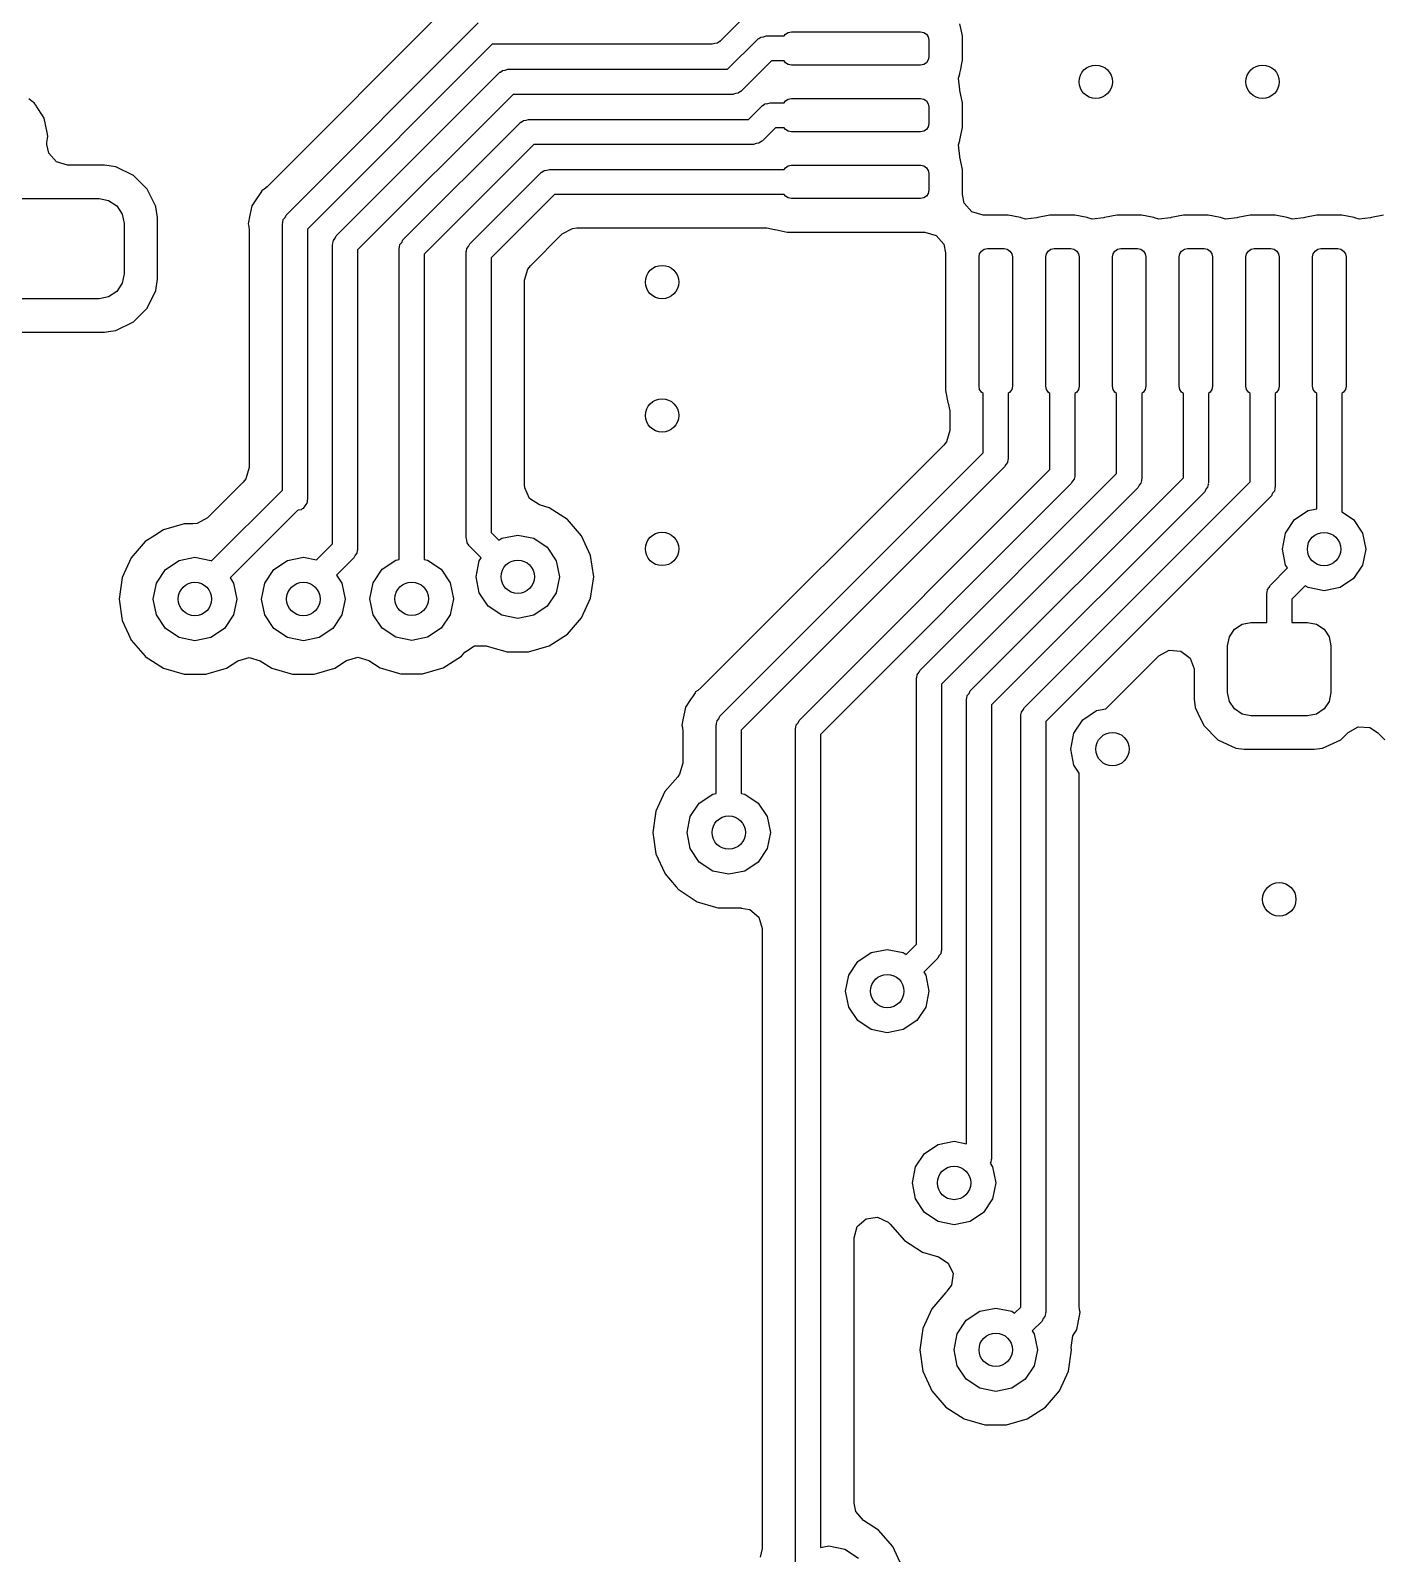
# Model space of a CAD drawing. Extents: x 0.4 to 10.6, y -8.1 to -0.4.
# Drawn here: x 6.0872 to 6.4051, y -2.6308 to -2.2713 of the extents above; entities that cross this region are included whole.
import ezdxf

# ---------------------------------------------------------------- set-up
doc = ezdxf.new("R2010")
doc.units = 0
doc.header["$MEASUREMENT"] = 0
doc.layers.add('BLACK', color=7, linetype='CONTINUOUS')

msp = doc.modelspace()

# ---------------------------------------------------------------- linework, layer by layer
at = {"layer": 'BLACK', "linetype": 'CONTINUOUS'}
for p, q in [((6.26107, -2.2628), (6.25012, -2.27374)), ((6.18617, -2.26508), (6.14303, -2.30822)), ((6.14752, -2.3149), (6.19285, -2.26957)), ((6.30711, -2.27265), (6.30653, -2.26977)), ((6.19616, -2.27461), (6.15256, -2.31821)), ((6.24803, -2.27461), (6.19616, -2.27461)), ((6.24864, -2.27439), (6.24803, -2.27461)), ((6.24928, -2.27433), (6.24864, -2.27439)), ((6.24981, -2.27396), (6.24928, -2.27433)), ((6.24993, -2.27392), (6.24981, -2.27396)), ((6.24997, -2.27385), (6.24993, -2.27392)), ((6.25012, -2.27374), (6.24997, -2.27385)), ((6.2517, -2.28051), (6.25871, -2.2735)), ((6.25871, -2.2735), (6.25886, -2.2734)), ((6.25886, -2.2734), (6.2589, -2.27333)), ((6.2589, -2.27333), (6.25902, -2.27328)), ((6.25902, -2.27328), (6.25955, -2.27291)), ((6.25955, -2.27291), (6.26019, -2.27286)), ((6.26019, -2.27286), (6.2608, -2.27264)), ((6.2608, -2.27264), (6.26507, -2.27264)), ((6.26507, -2.27264), (6.26534, -2.27223)), ((6.26534, -2.27223), (6.26598, -2.2718)), ((6.26598, -2.2718), (6.26673, -2.27165)), ((6.26673, -2.27165), (6.29724, -2.27165)), ((6.29724, -2.27165), (6.298, -2.2718)), ((6.298, -2.2718), (6.29864, -2.27223)), ((6.29864, -2.27223), (6.29906, -2.27287)), ((6.29906, -2.27287), (6.29921, -2.27362)), ((6.29921, -2.27362), (6.29921, -2.27756)), ((6.30711, -2.27853), (6.30711, -2.27265)), ((6.30711, -2.27265), (6.30711, -2.27265)), ((6.30711, -2.27265), (6.30711, -2.27265)), ((6.26202, -2.27854), (6.25501, -2.28555)), ((6.26507, -2.27854), (6.26202, -2.27854)), ((6.26534, -2.27895), (6.26507, -2.27854)), ((6.29906, -2.27831), (6.29864, -2.27895)), ((6.29921, -2.27756), (6.29906, -2.27831)), ((6.30708, -2.27867), (6.30711, -2.27853)), ((6.15933, -2.31979), (6.19774, -2.28138)), ((6.19774, -2.28138), (6.19789, -2.28127)), ((6.19789, -2.28127), (6.19793, -2.2812)), ((6.19793, -2.2812), (6.19806, -2.28116)), ((6.19806, -2.28116), (6.19858, -2.28079)), ((6.19858, -2.28079), (6.19923, -2.28073)), ((6.19923, -2.28073), (6.19983, -2.28051)), ((6.19983, -2.28051), (6.2517, -2.28051)), ((6.26598, -2.27938), (6.26534, -2.27895)), ((6.26673, -2.27953), (6.26598, -2.27938)), ((6.29724, -2.27953), (6.26673, -2.27953)), ((6.298, -2.27938), (6.29724, -2.27953)), ((6.29864, -2.27895), (6.298, -2.27938)), ((6.30616, -2.2826), (6.30646, -2.2816)), ((6.30646, -2.2816), (6.30653, -2.28141)), ((6.30653, -2.28141), (6.30672, -2.28048)), ((6.30653, -2.28141), (6.30653, -2.28141)), ((6.30672, -2.28048), (6.30708, -2.27867)), ((6.2547, -2.28577), (6.25417, -2.28614)), ((6.25482, -2.28573), (6.2547, -2.28577)), ((6.25486, -2.28566), (6.25482, -2.28573)), ((6.25501, -2.28555), (6.25486, -2.28566)), ((6.30646, -2.28533), (6.30616, -2.2826)), ((6.30653, -2.28552), (6.30646, -2.28533)), ((6.30711, -2.2884), (6.30653, -2.28552)), ((6.30653, -2.28552), (6.30653, -2.28552)), ((6.30653, -2.28552), (6.30653, -2.28552)), ((6.30653, -2.28552), (6.30653, -2.28552)), ((6.08753, -2.2881), (6.08679, -2.28749)), ((6.08804, -2.28844), (6.08753, -2.2881)), ((6.08857, -2.28924), (6.08804, -2.28844)), ((6.08804, -2.28844), (6.08804, -2.28844)), ((6.08804, -2.28844), (6.08804, -2.28844)), ((6.08867, -2.28939), (6.08857, -2.28924)), ((6.08857, -2.28924), (6.08857, -2.28924)), ((6.09004, -2.29145), (6.08867, -2.28939)), ((6.20106, -2.28642), (6.16437, -2.3231)), ((6.25292, -2.28642), (6.20106, -2.28642)), ((6.25353, -2.2862), (6.25292, -2.28642)), ((6.25417, -2.28614), (6.25353, -2.2862)), ((6.25659, -2.29232), (6.25967, -2.28925)), ((6.25967, -2.28925), (6.25982, -2.28915)), ((6.25982, -2.28915), (6.25986, -2.28908)), ((6.25986, -2.28908), (6.25998, -2.28903)), ((6.25998, -2.28903), (6.26051, -2.28866)), ((6.26051, -2.28866), (6.26115, -2.28861)), ((6.26115, -2.28861), (6.26175, -2.28839)), ((6.26175, -2.28839), (6.26507, -2.28839)), ((6.26507, -2.28839), (6.26534, -2.28798)), ((6.26534, -2.28798), (6.26598, -2.28755)), ((6.26598, -2.28755), (6.26673, -2.2874)), ((6.26673, -2.2874), (6.29724, -2.2874)), ((6.29724, -2.2874), (6.298, -2.28755)), ((6.298, -2.28755), (6.29864, -2.28798)), ((6.29864, -2.28798), (6.29906, -2.28862)), ((6.29906, -2.28862), (6.29921, -2.28937)), ((6.29921, -2.28937), (6.29921, -2.29331)), ((6.30711, -2.29428), (6.30711, -2.2884)), ((6.30711, -2.2884), (6.30711, -2.2884)), ((6.09043, -2.29203), (6.09004, -2.29145)), ((6.09111, -2.29543), (6.09043, -2.29203)), ((6.09043, -2.29203), (6.09043, -2.29203)), ((6.09043, -2.29203), (6.09043, -2.29203)), ((6.20279, -2.29308), (6.20283, -2.29301)), ((6.20283, -2.29301), (6.20295, -2.29297)), ((6.20295, -2.29297), (6.20348, -2.2926)), ((6.20348, -2.2926), (6.20412, -2.29254)), ((6.20412, -2.29254), (6.20472, -2.29232)), ((6.20472, -2.29232), (6.25659, -2.29232)), ((6.09128, -2.29626), (6.09111, -2.29543)), ((6.09111, -2.29543), (6.09111, -2.29543)), ((6.09116, -2.29686), (6.09128, -2.29626)), ((6.09128, -2.29626), (6.09128, -2.29626)), ((6.17504, -2.32079), (6.20264, -2.29319)), ((6.20264, -2.29319), (6.20279, -2.29308)), ((6.26298, -2.29429), (6.2599, -2.29736)), ((6.26507, -2.29429), (6.26298, -2.29429)), ((6.26534, -2.2947), (6.26507, -2.29429)), ((6.26598, -2.29513), (6.26534, -2.2947)), ((6.26673, -2.29528), (6.26598, -2.29513)), ((6.29724, -2.29528), (6.26673, -2.29528)), ((6.298, -2.29513), (6.29724, -2.29528)), ((6.29864, -2.2947), (6.298, -2.29513)), ((6.29906, -2.29406), (6.29864, -2.2947)), ((6.29921, -2.29331), (6.29906, -2.29406)), ((6.30653, -2.29716), (6.30711, -2.29428)), ((6.30711, -2.29428), (6.30711, -2.29428)), ((6.09106, -2.29781), (6.09116, -2.29686)), ((6.09106, -2.29825), (6.09106, -2.29781)), ((6.0915, -2.30028), (6.09106, -2.29825)), ((6.20595, -2.29823), (6.18008, -2.3241)), ((6.25782, -2.29823), (6.20595, -2.29823)), ((6.25842, -2.29801), (6.25782, -2.29823)), ((6.25906, -2.29795), (6.25842, -2.29801)), ((6.25959, -2.29758), (6.25906, -2.29795)), ((6.25971, -2.29754), (6.25959, -2.29758)), ((6.25975, -2.29747), (6.25971, -2.29754)), ((6.2599, -2.29736), (6.25975, -2.29747)), ((6.30616, -2.29835), (6.30646, -2.29734)), ((6.30646, -2.30108), (6.30616, -2.29835)), ((6.30646, -2.29734), (6.30653, -2.29716)), ((6.09331, -2.30235), (6.0915, -2.30028)), ((6.09594, -2.30313), (6.09331, -2.30235)), ((6.10466, -2.30313), (6.09594, -2.30313)), ((6.10734, -2.30352), (6.10466, -2.30313)), ((6.10466, -2.30313), (6.10466, -2.30313)), ((6.11148, -2.30554), (6.10734, -2.30352)), ((6.26507, -2.30413), (6.26534, -2.30373)), ((6.26534, -2.30373), (6.26598, -2.3033)), ((6.26598, -2.3033), (6.26673, -2.30315)), ((6.26673, -2.30315), (6.29724, -2.30315)), ((6.29724, -2.30315), (6.298, -2.3033)), ((6.298, -2.3033), (6.29864, -2.30373)), ((6.29864, -2.30373), (6.29906, -2.30436)), ((6.30653, -2.30127), (6.30646, -2.30108)), ((6.30711, -2.30415), (6.30653, -2.30127)), ((6.11473, -2.3088), (6.11148, -2.30554)), ((6.19083, -2.3217), (6.20753, -2.305)), ((6.20753, -2.305), (6.20768, -2.30489)), ((6.20768, -2.30489), (6.20772, -2.30482)), ((6.20772, -2.30482), (6.20784, -2.30478)), ((6.20784, -2.30478), (6.20837, -2.30441)), ((6.20837, -2.30441), (6.20901, -2.30435)), ((6.20901, -2.30435), (6.20962, -2.30413)), ((6.20962, -2.30413), (6.26507, -2.30413)), ((6.29906, -2.30436), (6.29921, -2.30512)), ((6.29921, -2.30512), (6.29921, -2.30906)), ((6.30711, -2.31006), (6.30711, -2.30415)), ((6.30711, -2.30415), (6.30711, -2.30415)), ((6.11667, -2.31276), (6.11473, -2.3088)), ((6.11473, -2.3088), (6.11473, -2.3088)), ((6.11473, -2.3088), (6.11473, -2.3088)), ((6.14068, -2.31082), (6.13939, -2.31275)), ((6.14118, -2.31007), (6.14068, -2.31082)), ((6.14121, -2.31003), (6.14118, -2.31007)), ((6.14151, -2.30958), (6.14121, -2.31003)), ((6.14179, -2.30917), (6.14151, -2.30958)), ((6.14229, -2.30883), (6.14179, -2.30917)), ((6.14303, -2.30822), (6.14229, -2.30883)), ((6.21084, -2.31004), (6.19587, -2.32501)), ((6.26507, -2.31004), (6.21084, -2.31004)), ((6.26534, -2.31045), (6.26507, -2.31004)), ((6.26598, -2.31087), (6.26534, -2.31045)), ((6.26673, -2.31102), (6.26598, -2.31087)), ((6.298, -2.31087), (6.29724, -2.31102)), ((6.29864, -2.31045), (6.298, -2.31087)), ((6.29906, -2.30981), (6.29864, -2.31045)), ((6.29921, -2.30906), (6.29906, -2.30981)), ((6.30755, -2.31209), (6.30711, -2.31006)), ((6.08317, -2.31102), (6.10335, -2.31102)), ((6.10335, -2.31102), (6.10561, -2.31147)), ((6.10561, -2.31147), (6.10752, -2.31275)), ((6.10752, -2.31275), (6.1088, -2.31467)), ((6.11675, -2.31294), (6.11667, -2.31276)), ((6.11713, -2.31551), (6.11675, -2.31294)), ((6.13939, -2.31276), (6.13896, -2.31491)), ((6.13939, -2.31275), (6.13939, -2.31276)), ((6.29724, -2.31102), (6.26673, -2.31102)), ((6.30935, -2.31417), (6.30755, -2.31209)), ((6.31199, -2.31494), (6.30935, -2.31417)), ((6.1088, -2.31467), (6.10925, -2.31693)), ((6.10925, -2.31693), (6.10925, -2.32874)), ((6.11715, -2.31562), (6.11713, -2.31551)), ((6.11715, -2.33005), (6.11715, -2.31562)), ((6.13896, -2.31491), (6.13855, -2.31699)), ((6.13855, -2.31699), (6.13855, -2.31699)), ((6.13855, -2.31699), (6.13867, -2.31758)), ((6.13867, -2.31758), (6.13876, -2.31854)), ((6.14665, -2.31699), (6.14669, -2.31681)), ((6.14665, -2.37979), (6.14665, -2.31699)), ((6.14666, -2.31673), (6.14672, -2.31661)), ((6.14669, -2.31681), (6.14666, -2.31673)), ((6.14672, -2.31661), (6.14683, -2.31598)), ((6.14683, -2.31598), (6.14725, -2.31548)), ((6.14725, -2.31548), (6.14752, -2.3149)), ((6.21268, -2.31936), (6.21509, -2.31804)), ((6.21509, -2.31804), (6.21613, -2.31793)), ((6.21613, -2.31793), (6.26092, -2.31793)), ((6.26092, -2.31793), (6.26279, -2.3183)), ((6.31202, -2.31494), (6.31199, -2.31494)), ((6.3179, -2.31494), (6.31202, -2.31494)), ((6.32078, -2.31551), (6.3179, -2.31494)), ((6.3179, -2.31494), (6.3179, -2.31494)), ((6.32097, -2.31559), (6.32078, -2.31551)), ((6.32197, -2.31589), (6.32097, -2.31559)), ((6.3247, -2.31559), (6.32197, -2.31589)), ((6.32489, -2.31551), (6.3247, -2.31559)), ((6.32777, -2.31494), (6.32489, -2.31551)), ((6.33365, -2.31494), (6.32777, -2.31494)), ((6.32777, -2.31494), (6.32777, -2.31494)), ((6.33653, -2.31551), (6.33365, -2.31494)), ((6.33365, -2.31494), (6.33365, -2.31494)), ((6.33671, -2.31559), (6.33653, -2.31551)), ((6.33772, -2.31589), (6.33671, -2.31559)), ((6.34045, -2.31559), (6.33772, -2.31589)), ((6.34064, -2.31551), (6.34045, -2.31559)), ((6.34352, -2.31494), (6.34064, -2.31551)), ((6.3494, -2.31494), (6.34352, -2.31494)), ((6.34352, -2.31494), (6.34352, -2.31494)), ((6.35227, -2.31551), (6.3494, -2.31494)), ((6.3494, -2.31494), (6.3494, -2.31494)), ((6.35246, -2.31559), (6.35227, -2.31551)), ((6.35346, -2.31589), (6.35246, -2.31559)), ((6.3562, -2.31559), (6.35346, -2.31589)), ((6.35639, -2.31551), (6.3562, -2.31559)), ((6.35926, -2.31494), (6.35639, -2.31551)), ((6.36514, -2.31494), (6.35926, -2.31494)), ((6.35926, -2.31494), (6.35926, -2.31494)), ((6.36802, -2.31551), (6.36514, -2.31494)), ((6.36514, -2.31494), (6.36514, -2.31494)), ((6.36821, -2.31559), (6.36802, -2.31551)), ((6.36921, -2.31589), (6.36821, -2.31559)), ((6.37195, -2.31559), (6.36921, -2.31589)), ((6.37214, -2.31551), (6.37195, -2.31559)), ((6.37501, -2.31494), (6.37214, -2.31551)), ((6.38089, -2.31494), (6.37501, -2.31494)), ((6.37501, -2.31494), (6.37501, -2.31494)), ((6.38377, -2.31551), (6.38089, -2.31494)), ((6.38089, -2.31494), (6.38089, -2.31494)), ((6.38396, -2.31559), (6.38377, -2.31551)), ((6.38496, -2.31589), (6.38396, -2.31559)), ((6.38769, -2.31559), (6.38496, -2.31589)), ((6.38788, -2.31551), (6.38769, -2.31559)), ((6.39076, -2.31494), (6.38788, -2.31551)), ((6.39664, -2.31494), (6.39076, -2.31494)), ((6.39076, -2.31494), (6.39076, -2.31494)), ((6.39952, -2.31551), (6.39664, -2.31494)), ((6.39664, -2.31494), (6.39664, -2.31494)), ((6.39971, -2.31559), (6.39952, -2.31551)), ((6.40071, -2.31589), (6.39971, -2.31559)), ((6.40344, -2.31559), (6.40071, -2.31589)), ((6.40363, -2.31551), (6.40344, -2.31559)), ((6.40651, -2.31494), (6.40363, -2.31551)), ((6.13876, -2.31854), (6.13876, -2.3745)), ((6.15256, -2.31821), (6.15256, -2.38189)), ((6.15846, -2.32188), (6.1585, -2.3217)), ((6.15848, -2.32162), (6.15853, -2.3215)), ((6.1585, -2.3217), (6.15848, -2.32162)), ((6.15853, -2.3215), (6.15864, -2.32087)), ((6.15864, -2.32087), (6.15906, -2.32038)), ((6.15906, -2.32038), (6.15933, -2.31979)), ((6.17435, -2.32186), (6.17477, -2.32137)), ((6.17477, -2.32137), (6.17504, -2.32079)), ((6.19055, -2.32229), (6.19083, -2.3217)), ((6.20519, -2.32685), (6.21268, -2.31936)), ((6.26279, -2.3183), (6.26288, -2.31835)), ((6.26288, -2.31835), (6.26288, -2.31835)), ((6.26288, -2.31835), (6.2636, -2.31849)), ((6.2636, -2.31849), (6.26576, -2.31892)), ((6.26576, -2.31892), (6.29825, -2.31892)), ((6.29825, -2.31892), (6.30089, -2.31969)), ((6.30089, -2.31969), (6.30269, -2.32177)), ((6.30269, -2.32177), (6.30313, -2.3238)), ((6.15846, -2.39248), (6.15846, -2.32188)), ((6.16437, -2.3231), (6.16437, -2.3937)), ((6.17417, -2.32287), (6.17421, -2.32269)), ((6.17417, -2.39619), (6.17417, -2.32287)), ((6.17418, -2.32262), (6.17424, -2.3225)), ((6.17421, -2.32269), (6.17418, -2.32262)), ((6.17424, -2.3225), (6.17435, -2.32186)), ((6.18008, -2.3241), (6.18008, -2.39619)), ((6.18996, -2.32379), (6.18999, -2.32361)), ((6.18996, -2.39101), (6.18996, -2.32379)), ((6.18997, -2.32353), (6.19003, -2.32341)), ((6.18999, -2.32361), (6.18997, -2.32353)), ((6.19003, -2.32341), (6.19014, -2.32278)), ((6.19014, -2.32278), (6.19055, -2.32229)), ((6.19587, -2.32501), (6.19587, -2.38979)), ((6.30313, -2.3238), (6.30313, -2.35629)), ((6.31102, -2.3248), (6.31117, -2.32405)), ((6.31102, -2.35531), (6.31102, -2.3248)), ((6.31117, -2.32405), (6.3116, -2.32341)), ((6.3116, -2.32341), (6.31224, -2.32298)), ((6.31224, -2.32298), (6.31299, -2.32283)), ((6.31299, -2.32283), (6.31693, -2.32283)), ((6.31693, -2.32283), (6.31768, -2.32298)), ((6.31768, -2.32298), (6.31832, -2.32341)), ((6.31832, -2.32341), (6.31875, -2.32405)), ((6.31875, -2.32405), (6.3189, -2.3248)), ((6.3189, -2.3248), (6.3189, -2.35531)), ((6.32677, -2.3248), (6.32692, -2.32405)), ((6.32677, -2.35531), (6.32677, -2.3248)), ((6.32692, -2.32405), (6.32735, -2.32341)), ((6.32735, -2.32341), (6.32799, -2.32298)), ((6.32799, -2.32298), (6.32874, -2.32283)), ((6.32874, -2.32283), (6.33268, -2.32283)), ((6.33268, -2.32283), (6.33343, -2.32298)), ((6.33343, -2.32298), (6.33407, -2.32341)), ((6.33407, -2.32341), (6.3345, -2.32405)), ((6.3345, -2.32405), (6.33465, -2.3248)), ((6.33465, -2.3248), (6.33465, -2.35531)), ((6.34252, -2.3248), (6.34267, -2.32405)), ((6.34252, -2.35531), (6.34252, -2.3248)), ((6.34267, -2.32405), (6.3431, -2.32341)), ((6.3431, -2.32341), (6.34373, -2.32298)), ((6.34373, -2.32298), (6.34449, -2.32283)), ((6.34449, -2.32283), (6.34843, -2.32283)), ((6.34843, -2.32283), (6.34918, -2.32298)), ((6.34918, -2.32298), (6.34982, -2.32341)), ((6.34982, -2.32341), (6.35024, -2.32405)), ((6.35024, -2.32405), (6.35039, -2.3248)), ((6.35039, -2.3248), (6.35039, -2.35531)), ((6.35827, -2.3248), (6.35842, -2.32405)), ((6.35827, -2.35531), (6.35827, -2.3248)), ((6.35842, -2.32405), (6.35884, -2.32341)), ((6.35884, -2.32341), (6.35948, -2.32298)), ((6.35948, -2.32298), (6.36024, -2.32283)), ((6.36024, -2.32283), (6.36417, -2.32283)), ((6.36417, -2.32283), (6.36493, -2.32298)), ((6.36493, -2.32298), (6.36557, -2.32341)), ((6.36557, -2.32341), (6.36599, -2.32405)), ((6.36599, -2.32405), (6.36614, -2.3248)), ((6.36614, -2.3248), (6.36614, -2.35531)), ((6.37402, -2.3248), (6.37417, -2.32405)), ((6.37402, -2.35531), (6.37402, -2.3248)), ((6.37417, -2.32405), (6.37459, -2.32341)), ((6.37459, -2.32341), (6.37523, -2.32298)), ((6.37523, -2.32298), (6.37598, -2.32283)), ((6.37598, -2.32283), (6.37992, -2.32283)), ((6.37992, -2.32283), (6.38067, -2.32298)), ((6.38067, -2.32298), (6.38131, -2.32341)), ((6.38131, -2.32341), (6.38174, -2.32405)), ((6.38174, -2.32405), (6.38189, -2.3248)), ((6.38189, -2.3248), (6.38189, -2.35531)), ((6.38976, -2.3248), (6.38991, -2.32405)), ((6.38976, -2.35531), (6.38976, -2.3248)), ((6.38991, -2.32405), (6.39034, -2.32341)), ((6.39034, -2.32341), (6.39098, -2.32298)), ((6.39098, -2.32298), (6.39173, -2.32283)), ((6.39173, -2.32283), (6.39567, -2.32283)), ((6.39567, -2.32283), (6.39642, -2.32298)), ((6.39642, -2.32298), (6.39706, -2.32341)), ((6.39706, -2.32341), (6.39749, -2.32405)), ((6.39749, -2.32405), (6.39764, -2.3248)), ((6.39764, -2.3248), (6.39764, -2.35531)), ((6.10925, -2.32874), (6.1088, -2.331)), ((6.20376, -2.3303), (6.20453, -2.32767)), ((6.20453, -2.32767), (6.20519, -2.32685)), ((6.1088, -2.331), (6.10752, -2.33292)), ((6.11675, -2.33273), (6.11715, -2.33005)), ((6.20376, -2.37859), (6.20376, -2.3303)), ((6.10335, -2.33465), (6.05709, -2.33465)), ((6.10561, -2.3342), (6.10335, -2.33465)), ((6.10752, -2.33292), (6.10561, -2.3342)), ((6.11473, -2.33687), (6.11675, -2.33273)), ((6.11148, -2.34013), (6.11473, -2.33687)), ((6.05578, -2.34254), (6.10466, -2.34254)), ((6.10466, -2.34254), (6.10555, -2.34241)), ((6.10555, -2.34241), (6.10734, -2.34215)), ((6.10734, -2.34215), (6.11148, -2.34013)), ((6.30313, -2.35629), (6.3037, -2.35916)), ((6.31117, -2.35607), (6.31102, -2.35531)), ((6.3116, -2.35671), (6.31117, -2.35607)), ((6.31201, -2.35698), (6.3116, -2.35671)), ((6.31201, -2.37104), (6.31201, -2.35698)), ((6.31832, -2.35671), (6.31791, -2.35698)), ((6.31791, -2.35698), (6.31791, -2.37226)), ((6.31875, -2.35607), (6.31832, -2.35671)), ((6.3189, -2.35531), (6.31875, -2.35607)), ((6.32692, -2.35607), (6.32677, -2.35531)), ((6.32735, -2.35671), (6.32692, -2.35607)), ((6.32776, -2.35698), (6.32735, -2.35671)), ((6.32776, -2.37498), (6.32776, -2.35698)), ((6.33407, -2.35671), (6.33366, -2.35698)), ((6.33366, -2.35698), (6.33366, -2.3762)), ((6.3345, -2.35607), (6.33407, -2.35671)), ((6.33465, -2.35531), (6.3345, -2.35607)), ((6.34267, -2.35607), (6.34252, -2.35531)), ((6.3431, -2.35671), (6.34267, -2.35607)), ((6.3435, -2.35698), (6.3431, -2.35671)), ((6.3435, -2.37593), (6.3435, -2.35698)), ((6.34982, -2.35671), (6.34941, -2.35698)), ((6.34941, -2.35698), (6.34941, -2.37715)), ((6.35024, -2.35607), (6.34982, -2.35671)), ((6.35039, -2.35531), (6.35024, -2.35607)), ((6.35842, -2.35607), (6.35827, -2.35531)), ((6.35884, -2.35671), (6.35842, -2.35607)), ((6.35925, -2.35698), (6.35884, -2.35671)), ((6.35925, -2.37689), (6.35925, -2.35698)), ((6.36557, -2.35671), (6.36516, -2.35698)), ((6.36516, -2.35698), (6.36516, -2.37811)), ((6.36599, -2.35607), (6.36557, -2.35671)), ((6.36614, -2.35531), (6.36599, -2.35607)), ((6.37417, -2.35607), (6.37402, -2.35531)), ((6.37459, -2.35671), (6.37417, -2.35607)), ((6.375, -2.35698), (6.37459, -2.35671)), ((6.375, -2.37784), (6.375, -2.35698)), ((6.38131, -2.35671), (6.38091, -2.35698)), ((6.38091, -2.35698), (6.38091, -2.37906)), ((6.38174, -2.35607), (6.38131, -2.35671)), ((6.38189, -2.35531), (6.38174, -2.35607)), ((6.38991, -2.35607), (6.38976, -2.35531)), ((6.39034, -2.35671), (6.38991, -2.35607)), ((6.39075, -2.35698), (6.39034, -2.35671)), ((6.39075, -2.38423), (6.39075, -2.35698)), ((6.39706, -2.35671), (6.39665, -2.35698)), ((6.39665, -2.35698), (6.39665, -2.38493)), ((6.39749, -2.35607), (6.39706, -2.35671)), ((6.39764, -2.35531), (6.39749, -2.35607)), ((6.3037, -2.35916), (6.30374, -2.35926)), ((6.30374, -2.35926), (6.30411, -2.36113)), ((6.30411, -2.36113), (6.30411, -2.36575)), ((6.30334, -2.36839), (6.30268, -2.3692)), ((6.30411, -2.36575), (6.30334, -2.36839)), ((6.30268, -2.3692), (6.24539, -2.42649)), ((6.24988, -2.43317), (6.31201, -2.37104)), ((6.13876, -2.3745), (6.13798, -2.37714)), ((6.31705, -2.37435), (6.25492, -2.43648)), ((6.26858, -2.43415), (6.32776, -2.37498)), ((6.31732, -2.37377), (6.31705, -2.37435)), ((6.31774, -2.37327), (6.31732, -2.37377)), ((6.31785, -2.37264), (6.31774, -2.37327)), ((6.3179, -2.37252), (6.31785, -2.37264)), ((6.31791, -2.37226), (6.31788, -2.37244)), ((6.31788, -2.37244), (6.3179, -2.37252)), ((6.13733, -2.37795), (6.12894, -2.38635)), ((6.13798, -2.37714), (6.13733, -2.37795)), ((6.20381, -2.37928), (6.20376, -2.37859)), ((6.20495, -2.38179), (6.20381, -2.37928)), ((6.3328, -2.37829), (6.27362, -2.43746)), ((6.29712, -2.42231), (6.3435, -2.37593)), ((6.34854, -2.37924), (6.30217, -2.42562)), ((6.30894, -2.4272), (6.35925, -2.37689)), ((6.32173, -2.43111), (6.375, -2.37784)), ((6.33307, -2.3777), (6.3328, -2.37829)), ((6.33348, -2.37721), (6.33307, -2.3777)), ((6.3336, -2.37657), (6.33348, -2.37721)), ((6.33365, -2.37646), (6.3336, -2.37657)), ((6.33366, -2.3762), (6.33363, -2.37638)), ((6.33363, -2.37638), (6.33365, -2.37646)), ((6.34882, -2.37866), (6.34854, -2.37924)), ((6.34923, -2.37816), (6.34882, -2.37866)), ((6.34934, -2.37753), (6.34923, -2.37816)), ((6.3494, -2.37741), (6.34934, -2.37753)), ((6.34941, -2.37715), (6.34938, -2.37733)), ((6.34938, -2.37733), (6.3494, -2.37741)), ((6.36498, -2.37912), (6.36457, -2.37961)), ((6.36509, -2.37848), (6.36498, -2.37912)), ((6.36515, -2.37837), (6.36509, -2.37848)), ((6.36516, -2.37811), (6.36513, -2.37829)), ((6.36513, -2.37829), (6.36515, -2.37837)), ((6.38091, -2.37906), (6.38087, -2.37925)), ((6.38087, -2.37925), (6.38089, -2.37932)), ((6.12992, -2.39653), (6.14664, -2.3798)), ((6.14664, -2.3798), (6.14665, -2.37979)), ((6.15245, -2.38252), (6.15238, -2.3829)), ((6.15251, -2.3824), (6.15245, -2.38252)), ((6.15256, -2.38189), (6.15249, -2.38227)), ((6.15249, -2.38227), (6.15251, -2.3824)), ((6.20727, -2.38327), (6.20495, -2.38179)), ((6.36429, -2.3802), (6.31398, -2.43051)), ((6.38004, -2.38115), (6.32677, -2.43442)), ((6.36457, -2.37961), (6.36429, -2.3802)), ((6.38031, -2.38057), (6.38004, -2.38115)), ((6.38073, -2.38007), (6.38031, -2.38057)), ((6.38084, -2.37944), (6.38073, -2.38007)), ((6.38089, -2.37932), (6.38084, -2.37944)), ((6.12894, -2.38635), (6.12652, -2.38766)), ((6.15015, -2.38464), (6.13427, -2.40053)), ((6.15033, -2.38458), (6.15015, -2.38464)), ((6.15108, -2.38445), (6.15033, -2.38458)), ((6.15125, -2.38424), (6.15108, -2.38445)), ((6.1515, -2.38415), (6.15125, -2.38424)), ((6.15189, -2.38349), (6.1515, -2.38415)), ((6.15238, -2.3829), (6.15189, -2.38349)), ((6.20961, -2.38396), (6.20727, -2.38327)), ((6.2139, -2.38672), (6.20961, -2.38396)), ((6.20961, -2.38396), (6.20961, -2.38396)), ((6.20961, -2.38396), (6.20961, -2.38396)), ((6.38549, -2.38678), (6.38869, -2.38464)), ((6.38869, -2.38464), (6.39075, -2.38423)), ((6.39665, -2.38493), (6.39941, -2.38678)), ((6.11854, -2.38921), (6.11652, -2.39051)), ((6.12343, -2.38778), (6.11854, -2.38921)), ((6.11854, -2.38921), (6.11854, -2.38921)), ((6.11854, -2.38921), (6.11854, -2.38921)), ((6.12548, -2.38778), (6.12343, -2.38778)), ((6.12652, -2.38766), (6.12548, -2.38778)), ((6.19587, -2.38979), (6.19771, -2.39163)), ((6.21724, -2.39057), (6.2139, -2.38672)), ((6.38261, -2.39374), (6.38336, -2.38997)), ((6.38336, -2.38997), (6.38549, -2.38678)), ((6.39941, -2.38678), (6.40155, -2.38997)), ((6.40155, -2.38997), (6.4023, -2.39374)), ((6.11425, -2.39197), (6.11091, -2.39582)), ((6.11652, -2.39051), (6.11425, -2.39197)), ((6.15466, -2.39629), (6.15846, -2.39248)), ((6.19018, -2.39162), (6.18996, -2.39101)), ((6.19024, -2.39226), (6.19018, -2.39162)), ((6.19061, -2.39279), (6.19024, -2.39226)), ((6.19065, -2.39291), (6.19061, -2.39279)), ((6.19072, -2.39295), (6.19065, -2.39291)), ((6.19083, -2.3931), (6.19072, -2.39295)), ((6.19353, -2.39581), (6.19083, -2.3931)), ((6.19771, -2.39163), (6.1984, -2.39117)), ((6.1984, -2.39117), (6.20217, -2.39042)), ((6.20217, -2.39042), (6.20593, -2.39117)), ((6.20593, -2.39117), (6.20913, -2.3933)), ((6.20913, -2.3933), (6.21126, -2.39649)), ((6.21936, -2.39521), (6.21724, -2.39057)), ((6.11091, -2.39582), (6.10879, -2.40046)), ((6.11091, -2.39582), (6.11091, -2.39582)), ((6.11902, -2.39855), (6.12222, -2.39642)), ((6.12222, -2.39642), (6.12598, -2.39567)), ((6.12598, -2.39567), (6.12975, -2.39642)), ((6.12975, -2.39642), (6.12992, -2.39653)), ((6.1446, -2.39855), (6.14779, -2.39642)), ((6.14779, -2.39642), (6.15156, -2.39567)), ((6.15156, -2.39567), (6.15466, -2.39629)), ((6.16351, -2.39579), (6.15941, -2.39989)), ((6.16378, -2.3952), (6.16351, -2.39579)), ((6.16419, -2.39471), (6.16378, -2.3952)), ((6.1643, -2.39408), (6.16419, -2.39471)), ((6.16436, -2.39396), (6.1643, -2.39408)), ((6.16437, -2.3937), (6.16434, -2.39388)), ((6.16434, -2.39388), (6.16436, -2.39396)), ((6.17017, -2.39849), (6.17336, -2.39636)), ((6.17336, -2.39636), (6.17417, -2.39619)), ((6.18008, -2.39619), (6.18089, -2.39636)), ((6.18089, -2.39636), (6.18409, -2.39849)), ((6.19232, -2.40026), (6.19307, -2.39649)), ((6.19307, -2.39649), (6.19353, -2.39581)), ((6.21126, -2.39649), (6.21201, -2.40026)), ((6.22008, -2.40026), (6.21936, -2.39521)), ((6.38336, -2.3975), (6.38261, -2.39374)), ((6.4023, -2.39374), (6.40155, -2.3975)), ((6.10879, -2.40046), (6.10807, -2.40551)), ((6.11689, -2.40175), (6.11902, -2.39855)), ((6.13427, -2.40053), (6.13508, -2.40175)), ((6.14246, -2.40175), (6.1446, -2.39855)), ((6.15941, -2.39989), (6.16065, -2.40175)), ((6.16803, -2.40168), (6.17017, -2.39849)), ((6.18409, -2.39849), (6.18622, -2.40168)), ((6.19307, -2.40403), (6.19232, -2.40026)), ((6.21201, -2.40026), (6.21126, -2.40403)), ((6.21936, -2.40531), (6.22008, -2.40026)), ((6.3798, -2.40221), (6.38382, -2.39819)), ((6.38382, -2.39819), (6.38336, -2.3975)), ((6.39941, -2.4007), (6.39622, -2.40283)), ((6.40155, -2.3975), (6.39941, -2.4007)), ((6.11614, -2.40551), (6.11689, -2.40175)), ((6.13508, -2.40175), (6.13583, -2.40551)), ((6.14171, -2.40551), (6.14246, -2.40175)), ((6.16065, -2.40175), (6.1614, -2.40551)), ((6.16728, -2.40545), (6.16803, -2.40168)), ((6.18622, -2.40168), (6.18697, -2.40545)), ((6.19521, -2.40722), (6.19307, -2.40403)), ((6.21126, -2.40403), (6.20913, -2.40722)), ((6.37894, -2.4043), (6.37897, -2.40412)), ((6.37894, -2.41102), (6.37894, -2.4043)), ((6.37895, -2.40404), (6.379, -2.40393)), ((6.37897, -2.40412), (6.37895, -2.40404)), ((6.379, -2.40393), (6.37912, -2.40329)), ((6.37912, -2.40329), (6.37953, -2.4028)), ((6.37953, -2.4028), (6.3798, -2.40221)), ((6.388, -2.40237), (6.38484, -2.40552)), ((6.38869, -2.40283), (6.388, -2.40237)), ((6.39245, -2.40358), (6.38869, -2.40283)), ((6.39622, -2.40283), (6.39245, -2.40358)), ((6.10807, -2.40551), (6.10879, -2.41056)), ((6.11689, -2.40928), (6.11614, -2.40551)), ((6.13583, -2.40551), (6.13508, -2.40928)), ((6.14246, -2.40928), (6.14171, -2.40551)), ((6.1614, -2.40551), (6.16065, -2.40928)), ((6.16803, -2.40922), (6.16728, -2.40545)), ((6.18697, -2.40545), (6.18622, -2.40922)), ((6.1984, -2.40935), (6.19521, -2.40722)), ((6.20913, -2.40722), (6.20593, -2.40935)), ((6.21724, -2.40995), (6.21936, -2.40531)), ((6.38484, -2.40552), (6.38484, -2.41102)), ((6.10879, -2.41056), (6.11027, -2.4138)), ((6.11902, -2.41247), (6.11689, -2.40928)), ((6.13508, -2.40928), (6.13294, -2.41247)), ((6.1446, -2.41247), (6.14246, -2.40928)), ((6.16065, -2.40928), (6.15851, -2.41247)), ((6.17017, -2.41241), (6.16803, -2.40922)), ((6.18622, -2.40922), (6.18409, -2.41241)), ((6.20217, -2.4101), (6.1984, -2.40935)), ((6.20593, -2.40935), (6.20217, -2.4101)), ((6.2139, -2.4138), (6.21724, -2.40995)), ((6.3713, -2.41264), (6.37309, -2.41144)), ((6.37309, -2.41144), (6.3752, -2.41102)), ((6.3752, -2.41102), (6.37894, -2.41102)), ((6.38484, -2.41102), (6.38858, -2.41102)), ((6.38858, -2.41102), (6.39069, -2.41144)), ((6.39069, -2.41144), (6.39248, -2.41264)), ((6.11027, -2.4138), (6.11091, -2.4152)), ((6.11091, -2.4152), (6.11366, -2.41837)), ((6.12222, -2.41461), (6.11902, -2.41247)), ((6.12598, -2.41535), (6.12222, -2.41461)), ((6.12975, -2.41461), (6.12598, -2.41535)), ((6.13294, -2.41247), (6.12975, -2.41461)), ((6.14779, -2.41461), (6.1446, -2.41247)), ((6.15156, -2.41535), (6.14779, -2.41461)), ((6.15532, -2.41461), (6.15156, -2.41535)), ((6.15851, -2.41247), (6.15532, -2.41461)), ((6.17336, -2.41454), (6.17017, -2.41241)), ((6.17713, -2.41529), (6.17336, -2.41454)), ((6.18089, -2.41454), (6.17713, -2.41529)), ((6.18409, -2.41241), (6.18089, -2.41454)), ((6.20961, -2.41656), (6.2139, -2.4138)), ((6.36969, -2.41654), (6.3701, -2.41443)), ((6.3701, -2.41443), (6.3713, -2.41264)), ((6.39248, -2.41264), (6.39367, -2.41443)), ((6.39367, -2.41443), (6.39409, -2.41654)), ((6.11366, -2.41837), (6.1142, -2.41899)), ((6.18886, -2.41899), (6.18967, -2.41805)), ((6.18967, -2.41805), (6.19199, -2.41657)), ((6.19199, -2.41657), (6.19474, -2.41657)), ((6.19474, -2.41657), (6.19474, -2.41657)), ((6.19474, -2.41657), (6.19474, -2.41657)), ((6.19474, -2.41657), (6.19687, -2.41719)), ((6.19687, -2.41719), (6.19908, -2.41784)), ((6.19908, -2.41784), (6.19962, -2.418)), ((6.19962, -2.418), (6.19962, -2.418)), ((6.19962, -2.418), (6.19962, -2.418)), ((6.19962, -2.418), (6.20472, -2.418)), ((6.20472, -2.418), (6.20961, -2.41656)), ((6.20472, -2.418), (6.20472, -2.418)), ((6.35346, -2.4189), (6.35587, -2.41758)), ((6.35587, -2.41758), (6.35862, -2.41778)), ((6.35862, -2.41778), (6.36082, -2.41943)), ((6.36969, -2.42756), (6.36969, -2.41654)), ((6.39409, -2.41654), (6.39409, -2.42756)), ((6.1142, -2.41899), (6.11425, -2.41905)), ((6.11425, -2.41905), (6.11854, -2.42181)), ((6.11854, -2.42181), (6.12343, -2.42325)), ((6.12853, -2.42325), (6.13286, -2.42198)), ((6.13286, -2.42198), (6.13343, -2.42181)), ((6.13343, -2.42181), (6.13613, -2.42007)), ((6.13343, -2.42181), (6.13343, -2.42181)), ((6.13343, -2.42181), (6.13343, -2.42181)), ((6.13613, -2.42007), (6.13877, -2.4193)), ((6.13877, -2.4193), (6.14141, -2.42007)), ((6.14141, -2.42007), (6.14411, -2.42181)), ((6.14411, -2.42181), (6.149, -2.42325)), ((6.15411, -2.42325), (6.159, -2.42181)), ((6.159, -2.42181), (6.16175, -2.42004)), ((6.16175, -2.42004), (6.16439, -2.41927)), ((6.16439, -2.41927), (6.16703, -2.42004)), ((6.16703, -2.42004), (6.16968, -2.42175)), ((6.16968, -2.42175), (6.17426, -2.42309)), ((6.17968, -2.42319), (6.18457, -2.42175)), ((6.18457, -2.42175), (6.18886, -2.41899)), ((6.29685, -2.42289), (6.29712, -2.42231)), ((6.34094, -2.43142), (6.35346, -2.4189)), ((6.36082, -2.41943), (6.36178, -2.422)), ((6.36178, -2.422), (6.36179, -2.42235)), ((6.36179, -2.42235), (6.36179, -2.42913)), ((6.12343, -2.42325), (6.12343, -2.42325)), ((6.12343, -2.42325), (6.12343, -2.42325)), ((6.12343, -2.42325), (6.12343, -2.42325)), ((6.12343, -2.42325), (6.12853, -2.42325)), ((6.12853, -2.42325), (6.12853, -2.42325)), ((6.149, -2.42325), (6.14901, -2.42325)), ((6.14901, -2.42325), (6.14901, -2.42325)), ((6.14901, -2.42325), (6.14901, -2.42325)), ((6.14901, -2.42325), (6.15411, -2.42325)), ((6.15411, -2.42325), (6.15411, -2.42325)), ((6.17426, -2.42309), (6.17458, -2.42319)), ((6.17458, -2.42319), (6.17458, -2.42319)), ((6.17458, -2.42319), (6.17458, -2.42319)), ((6.17458, -2.42319), (6.17968, -2.42319)), ((6.17968, -2.42319), (6.17968, -2.42319)), ((6.29626, -2.4244), (6.29629, -2.42422)), ((6.29626, -2.48697), (6.29626, -2.4244)), ((6.29627, -2.42414), (6.29633, -2.42402)), ((6.29629, -2.42422), (6.29627, -2.42414)), ((6.29633, -2.42402), (6.29644, -2.42339)), ((6.29644, -2.42339), (6.29685, -2.42289)), ((6.30217, -2.42562), (6.30217, -2.48819)), ((6.24312, -2.42897), (6.24175, -2.43102)), ((6.24323, -2.42881), (6.24312, -2.42897)), ((6.24354, -2.42834), (6.24323, -2.42881)), ((6.24402, -2.42762), (6.24354, -2.42834)), ((6.24354, -2.42834), (6.24354, -2.42834)), ((6.24415, -2.42743), (6.24402, -2.42762)), ((6.24465, -2.4271), (6.24415, -2.42743)), ((6.24539, -2.42649), (6.24465, -2.4271)), ((6.30807, -2.42929), (6.3081, -2.42911)), ((6.30807, -2.53405), (6.30807, -2.42929)), ((6.30808, -2.42903), (6.30814, -2.42892)), ((6.3081, -2.42911), (6.30808, -2.42903)), ((6.30814, -2.42892), (6.30825, -2.42828)), ((6.30825, -2.42828), (6.30866, -2.42779)), ((6.30866, -2.42779), (6.30894, -2.4272)), ((6.36179, -2.42913), (6.36179, -2.42913)), ((6.36179, -2.42913), (6.36205, -2.43108)), ((6.3701, -2.42967), (6.36969, -2.42756)), ((6.39409, -2.42756), (6.39367, -2.42967)), ((6.24151, -2.43222), (6.24123, -2.43364)), ((6.24175, -2.43102), (6.24151, -2.43222)), ((6.24175, -2.43102), (6.24175, -2.43102)), ((6.24961, -2.43375), (6.24988, -2.43317)), ((6.31398, -2.43051), (6.31398, -2.53742)), ((6.32087, -2.4332), (6.3209, -2.43302)), ((6.32087, -2.5726), (6.32087, -2.4332)), ((6.32088, -2.43294), (6.32093, -2.43282)), ((6.3209, -2.43302), (6.32088, -2.43294)), ((6.32093, -2.43282), (6.32104, -2.43219)), ((6.32104, -2.43219), (6.32146, -2.43169)), ((6.32146, -2.43169), (6.32173, -2.43111)), ((6.33556, -2.43399), (6.33875, -2.43185)), ((6.33875, -2.43185), (6.34094, -2.43142)), ((6.36205, -2.43108), (6.36205, -2.43108)), ((6.36205, -2.43108), (6.36205, -2.43108)), ((6.36205, -2.43108), (6.36267, -2.43241)), ((6.36267, -2.43241), (6.36405, -2.43537)), ((6.3713, -2.43146), (6.3701, -2.42967)), ((6.37309, -2.43265), (6.3713, -2.43146)), ((6.3752, -2.43307), (6.37309, -2.43265)), ((6.38858, -2.43307), (6.3752, -2.43307)), ((6.39069, -2.43265), (6.38858, -2.43307)), ((6.39248, -2.43146), (6.39069, -2.43265)), ((6.39367, -2.42967), (6.39248, -2.43146)), ((6.24123, -2.43364), (6.24091, -2.43525)), ((6.24091, -2.43525), (6.24092, -2.43531)), ((6.24092, -2.43531), (6.24103, -2.43585)), ((6.24103, -2.43585), (6.24112, -2.4368)), ((6.24902, -2.43525), (6.24905, -2.43507)), ((6.24902, -2.45137), (6.24902, -2.43525)), ((6.24903, -2.435), (6.24908, -2.43488)), ((6.24905, -2.43507), (6.24903, -2.435)), ((6.24908, -2.43488), (6.24919, -2.43424)), ((6.24919, -2.43424), (6.24961, -2.43375)), ((6.25492, -2.43648), (6.25492, -2.45137)), ((6.26772, -2.43624), (6.26775, -2.43606)), ((6.26772, -2.63319), (6.26772, -2.43624)), ((6.26773, -2.43598), (6.26778, -2.43586)), ((6.26775, -2.43606), (6.26773, -2.43598)), ((6.26778, -2.43586), (6.26789, -2.43523)), ((6.26789, -2.43523), (6.26831, -2.43473)), ((6.26831, -2.43473), (6.26858, -2.43415)), ((6.32677, -2.43442), (6.32677, -2.57382)), ((6.33343, -2.43718), (6.33556, -2.43399)), ((6.36405, -2.43537), (6.36739, -2.43871)), ((6.39812, -2.43698), (6.40054, -2.43566)), ((6.40054, -2.43566), (6.40328, -2.43586)), ((6.40328, -2.43586), (6.40503, -2.43698)), ((6.24112, -2.4368), (6.24112, -2.44424)), ((6.27362, -2.43746), (6.27362, -2.62933)), ((6.33268, -2.44094), (6.33343, -2.43718)), ((6.36739, -2.43871), (6.37167, -2.44071)), ((6.39211, -2.44071), (6.39639, -2.43871)), ((6.39639, -2.43871), (6.39812, -2.43698)), ((6.40503, -2.43698), (6.40676, -2.43871)), ((6.33343, -2.44471), (6.33268, -2.44094)), ((6.37167, -2.44071), (6.37363, -2.44096)), ((6.37363, -2.44096), (6.39015, -2.44096)), ((6.39015, -2.44096), (6.39211, -2.44071)), ((6.23993, -2.44744), (6.23689, -2.45094)), ((6.24035, -2.44688), (6.23993, -2.44744)), ((6.24112, -2.44424), (6.24035, -2.44688)), ((6.33467, -2.44657), (6.33343, -2.44471)), ((6.33467, -2.57227), (6.33467, -2.44657)), ((6.23689, -2.45094), (6.23478, -2.45558)), ((6.23689, -2.45094), (6.23689, -2.45094)), ((6.24288, -2.45686), (6.24501, -2.45367)), ((6.24501, -2.45367), (6.2482, -2.45154)), ((6.2482, -2.45154), (6.24902, -2.45137)), ((6.25492, -2.45137), (6.25574, -2.45154)), ((6.25574, -2.45154), (6.25893, -2.45367)), ((6.25893, -2.45367), (6.26106, -2.45686)), ((6.23478, -2.45558), (6.23405, -2.46063)), ((6.24213, -2.46063), (6.24288, -2.45686)), ((6.26106, -2.45686), (6.26181, -2.46063)), ((6.23405, -2.46063), (6.23478, -2.46568)), ((6.24288, -2.4644), (6.24213, -2.46063)), ((6.26181, -2.46063), (6.26106, -2.4644)), ((6.24501, -2.46759), (6.24288, -2.4644)), ((6.26106, -2.4644), (6.25893, -2.46759)), ((6.23478, -2.46568), (6.23686, -2.47023)), ((6.2482, -2.46972), (6.24501, -2.46759)), ((6.25893, -2.46759), (6.25574, -2.46972)), ((6.23686, -2.47023), (6.23689, -2.47032)), ((6.23689, -2.47032), (6.23957, -2.47341)), ((6.25197, -2.47047), (6.2482, -2.46972)), ((6.25574, -2.46972), (6.25197, -2.47047)), ((6.23957, -2.47341), (6.24017, -2.4741)), ((6.24017, -2.4741), (6.24023, -2.47417)), ((6.24023, -2.47417), (6.24452, -2.47693)), ((6.24452, -2.47693), (6.24882, -2.47819)), ((6.24882, -2.47819), (6.24942, -2.47837)), ((6.24942, -2.47837), (6.24942, -2.47837)), ((6.24942, -2.47837), (6.25487, -2.47837)), ((6.25487, -2.47837), (6.25487, -2.47849)), ((6.25487, -2.47849), (6.25697, -2.4788)), ((6.25697, -2.4788), (6.25905, -2.4806)), ((6.25905, -2.4806), (6.25982, -2.48324)), ((6.25982, -2.48324), (6.25982, -2.62955)), ((6.29383, -2.4894), (6.29626, -2.48697)), ((6.28241, -2.49107), (6.2856, -2.48894)), ((6.2856, -2.48894), (6.28937, -2.48819)), ((6.28937, -2.48819), (6.29314, -2.48894)), ((6.29314, -2.48894), (6.29383, -2.4894)), ((6.3013, -2.49028), (6.298, -2.49357)), ((6.30157, -2.48969), (6.3013, -2.49028)), ((6.30199, -2.4892), (6.30157, -2.48969)), ((6.3021, -2.48856), (6.30199, -2.4892)), ((6.30215, -2.48845), (6.3021, -2.48856)), ((6.30217, -2.48819), (6.30213, -2.48837)), ((6.30213, -2.48837), (6.30215, -2.48845)), ((6.27953, -2.49803), (6.28028, -2.49426)), ((6.28028, -2.49426), (6.28241, -2.49107)), ((6.298, -2.49357), (6.29846, -2.49426)), ((6.29846, -2.49426), (6.29921, -2.49803)), ((6.28028, -2.5018), (6.27953, -2.49803)), ((6.29921, -2.49803), (6.29846, -2.5018)), ((6.28241, -2.50499), (6.28028, -2.5018)), ((6.2856, -2.50712), (6.28241, -2.50499)), ((6.29633, -2.50499), (6.29314, -2.50712)), ((6.29846, -2.5018), (6.29633, -2.50499)), ((6.28937, -2.50787), (6.2856, -2.50712)), ((6.29314, -2.50712), (6.28937, -2.50787)), ((6.30137, -2.53421), (6.30514, -2.53346)), ((6.30514, -2.53346), (6.30807, -2.53405)), ((6.29604, -2.53954), (6.29818, -2.53635)), ((6.29818, -2.53635), (6.30137, -2.53421)), ((6.31398, -2.53742), (6.31394, -2.5376)), ((6.2953, -2.54331), (6.29604, -2.53954)), ((6.3138, -2.53843), (6.31363, -2.53864)), ((6.31363, -2.53864), (6.31423, -2.53954)), ((6.31391, -2.5378), (6.3138, -2.53843)), ((6.31397, -2.53768), (6.31391, -2.5378)), ((6.31394, -2.5376), (6.31397, -2.53768)), ((6.31423, -2.53954), (6.31498, -2.54331)), ((6.29604, -2.54707), (6.2953, -2.54331)), ((6.31498, -2.54331), (6.31423, -2.54707)), ((6.29818, -2.55027), (6.29604, -2.54707)), ((6.31423, -2.54707), (6.3121, -2.55027)), ((6.28229, -2.55358), (6.28437, -2.55178)), ((6.28437, -2.55178), (6.28709, -2.55139)), ((6.28709, -2.55139), (6.28959, -2.55253)), ((6.30137, -2.5524), (6.29818, -2.55027)), ((6.3121, -2.55027), (6.3089, -2.5524)), ((6.28152, -2.55622), (6.28229, -2.55358)), ((6.28959, -2.55253), (6.29009, -2.55302)), ((6.29009, -2.55302), (6.2934, -2.55685)), ((6.30514, -2.55315), (6.30137, -2.5524)), ((6.3089, -2.5524), (6.30514, -2.55315)), ((6.28152, -2.61884), (6.28152, -2.55622)), ((6.2934, -2.55685), (6.29769, -2.55961)), ((6.29769, -2.55961), (6.30146, -2.56071)), ((6.30146, -2.56071), (6.30378, -2.5622)), ((6.30378, -2.5622), (6.30492, -2.5647)), ((6.30492, -2.5647), (6.30453, -2.56742)), ((6.30323, -2.56913), (6.29989, -2.57299)), ((6.30328, -2.56909), (6.30323, -2.56913)), ((6.30337, -2.56897), (6.30328, -2.56909)), ((6.30346, -2.56887), (6.30337, -2.56897)), ((6.30453, -2.56742), (6.30345, -2.56887)), ((6.30345, -2.56887), (6.30346, -2.56887)), ((6.29989, -2.57299), (6.29777, -2.57763)), ((6.29989, -2.57299), (6.29989, -2.57299)), ((6.31119, -2.57358), (6.31496, -2.57283)), ((6.31496, -2.57283), (6.31873, -2.57358)), ((6.31942, -2.57404), (6.32087, -2.5726)), ((6.33476, -2.57322), (6.33467, -2.57227)), ((6.33488, -2.57382), (6.33476, -2.57322)), ((6.30587, -2.57891), (6.308, -2.57572)), ((6.308, -2.57572), (6.31119, -2.57358)), ((6.31873, -2.57358), (6.31942, -2.57404)), ((6.32591, -2.57591), (6.32359, -2.57822)), ((6.32618, -2.57532), (6.32591, -2.57591)), ((6.32659, -2.57483), (6.32618, -2.57532)), ((6.32671, -2.57419), (6.32659, -2.57483)), ((6.32676, -2.57408), (6.32671, -2.57419)), ((6.32677, -2.57382), (6.32674, -2.574)), ((6.32674, -2.574), (6.32676, -2.57408)), ((6.33407, -2.57788), (6.33471, -2.57465)), ((6.33471, -2.57465), (6.33488, -2.57382)), ((6.29777, -2.57763), (6.29704, -2.58268)), ((6.30512, -2.58268), (6.30587, -2.57891)), ((6.32359, -2.57822), (6.32405, -2.57891)), ((6.32405, -2.57891), (6.3248, -2.58268)), ((6.3328, -2.58215), (6.33319, -2.57942)), ((6.33319, -2.57942), (6.33358, -2.57874)), ((6.33358, -2.57874), (6.33404, -2.57805)), ((6.33404, -2.57805), (6.33407, -2.57788)), ((6.29704, -2.58268), (6.29777, -2.58773)), ((6.30587, -2.58644), (6.30512, -2.58268)), ((6.3248, -2.58268), (6.32405, -2.58644)), ((6.33215, -2.58773), (6.33288, -2.58268)), ((6.33288, -2.58268), (6.3328, -2.58215)), ((6.29777, -2.58773), (6.29957, -2.59166)), ((6.308, -2.58964), (6.30587, -2.58644)), ((6.32405, -2.58644), (6.32192, -2.58964)), ((6.33003, -2.59236), (6.33215, -2.58773)), ((6.31119, -2.59177), (6.308, -2.58964)), ((6.32192, -2.58964), (6.31873, -2.59177)), ((6.29957, -2.59166), (6.29989, -2.59236)), ((6.29989, -2.59236), (6.30323, -2.59622)), ((6.31496, -2.59252), (6.31119, -2.59177)), ((6.31873, -2.59177), (6.31496, -2.59252)), ((6.32669, -2.59622), (6.33003, -2.59236)), ((6.30323, -2.59622), (6.30752, -2.59898)), ((6.3224, -2.59898), (6.32669, -2.59622)), ((6.30752, -2.59898), (6.31241, -2.60041)), ((6.31241, -2.60041), (6.31241, -2.60041)), ((6.31241, -2.60041), (6.31241, -2.60041)), ((6.31241, -2.60041), (6.31751, -2.60041)), ((6.31751, -2.60041), (6.3224, -2.59898)), ((6.31751, -2.60041), (6.31751, -2.60041)), ((6.28196, -2.62087), (6.28152, -2.61884)), ((6.28376, -2.62295), (6.28196, -2.62087)), ((6.28732, -2.62524), (6.28376, -2.62295)), ((6.29066, -2.62909), (6.28732, -2.62524)), ((6.25982, -2.62955), (6.25938, -2.63158)), ((6.27362, -2.62933), (6.27559, -2.62894)), ((6.27559, -2.62894), (6.27936, -2.62969)), ((6.27936, -2.62969), (6.28255, -2.63182)), ((6.29278, -2.63373), (6.29066, -2.62909))]:
    msp.add_line(p, q, dxfattribs=at)
at = {"layer": 'BLACK'}
for centre in [(6.33858, -2.28346), (6.37795, -2.28346), (6.23622, -2.33071), (6.23622, -2.3622), (6.23622, -2.3937), (6.39245, -2.39374), (6.20217, -2.40026), (6.12598, -2.40551), (6.15156, -2.40551), (6.17713, -2.40545), (6.34252, -2.44094), (6.25197, -2.46063), (6.38189, -2.47638), (6.28937, -2.49803), (6.30514, -2.54331), (6.31496, -2.58268)]:
    msp.add_circle(centre, 0.00394, dxfattribs=at)

doc.saveas('drawing.dxf')
